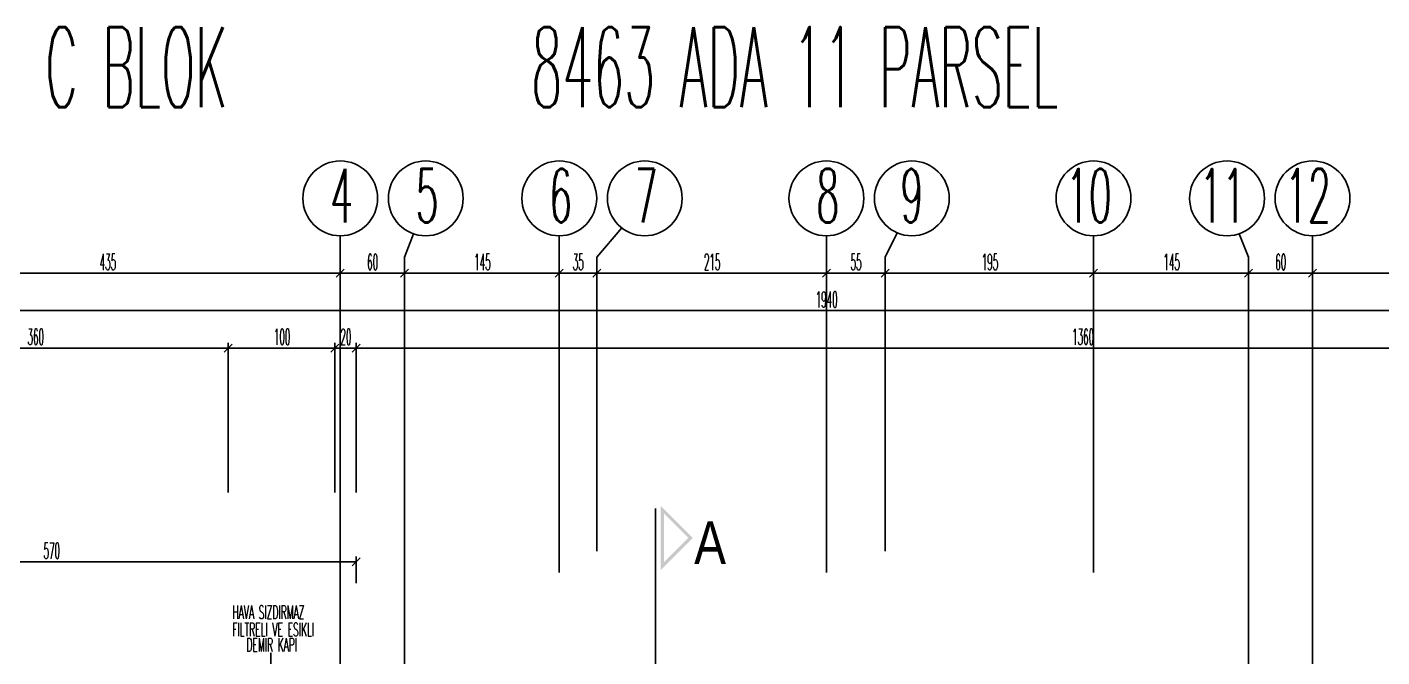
# Model space of a CAD drawing. Extents: x 78 to 306, y -397 to 18.
# Drawn here: x 271.1835 to 271.4371, y -396.4303 to -396.3125 of the extents above; entities that cross this region are included whole.
import ezdxf

# ---------------------------------------------------------------- set-up
doc = ezdxf.new("R2010")
doc.units = 0
doc.header["$LTSCALE"] = 0.5
doc.header["$MEASUREMENT"] = 0
doc.linetypes.add('DASHDOT2', pattern=[0.5, 0.25, -0.125, 0, -0.125])
doc.linetypes.add('DASHED', pattern=[0.75, 0.5, -0.25])
doc.layers.get('0').update_dxf_attribs({"linetype": 'CONTINUOUS'})
for name, color, linetype in [('AKS', 5, 'DASHDOT2'), ('KAPI', 1, 'CONTINUOUS'), ('KOLON', 4, 'CONTINUOUS'), ('OLCU', 31, 'CONTINUOUS'), ('TEFRIS', 11, 'CONTINUOUS')]:
    doc.layers.add(name, color=color, linetype=linetype)
doc.styles.add('MİMARİ YAZI', font='arial.ttf')
doc.styles.add('OLCU', font='romans.shx', dxfattribs={"width": 0.6, "height": 0.125})
doc.styles.add('OLCUIC', font='ROMANS.SHX', dxfattribs={"width": 0.4, "height": 0.15})

msp = doc.modelspace()

# ---------------------------------------------------------------- hatches: boundary and pattern name
at = {"layer": 'KAPI'}
h = msp.add_hatch(color=256, dxfattribs=at)
h.paths.add_polyline_path([(271.30214, -396.41408), (271.30214, -396.40208), (271.30814, -396.40808)])
h.paths.add_polyline_path([(271.30274, -396.41264), (271.3073, -396.40808), (271.30274, -396.40353)], flags=16)

# ---------------------------------------------------------------- linework, layer by layer
at = {"color": 0, "linetype": 'ByBlock'}
for p, q in [((271.24139, -396.35931), (271.24289, -396.35781)), ((271.24289, -396.35781), (271.24139, -396.35931)), ((271.25339, -396.35931), (271.25489, -396.35781)), ((271.25489, -396.35781), (271.25339, -396.35931)), ((271.28389, -396.35781), (271.28239, -396.35931)), ((271.28239, -396.35931), (271.28389, -396.35781)), ((271.29089, -396.35781), (271.28939, -396.35931)), ((271.28939, -396.35931), (271.29089, -396.35781)), ((271.33239, -396.35931), (271.33389, -396.35781)), ((271.33389, -396.35781), (271.33239, -396.35931)), ((271.34489, -396.35781), (271.34339, -396.35931)), ((271.34339, -396.35931), (271.34489, -396.35781)), ((271.38389, -396.35781), (271.38239, -396.35931)), ((271.38239, -396.35931), (271.38389, -396.35781)), ((271.41289, -396.35781), (271.41139, -396.35931)), ((271.41139, -396.35931), (271.41289, -396.35781)), ((271.42489, -396.35781), (271.42339, -396.35931)), ((271.42339, -396.35931), (271.42489, -396.35781)), ((271.22189, -396.37181), (271.22039, -396.37331)), ((271.22039, -396.37331), (271.22189, -396.37181)), ((271.24189, -396.37181), (271.24039, -396.37331)), ((271.24039, -396.37331), (271.24189, -396.37181)), ((271.24589, -396.37181), (271.24439, -396.37331)), ((271.24439, -396.37331), (271.24589, -396.37181)), ((271.24439, -396.41331), (271.24589, -396.41181))]:
    msp.add_line(p, q, dxfattribs=at)
at = {"layer": 'AKS'}
for p, q in [((271.24214, -396.35156), (271.24214, -396.83956)), ((271.25414, -396.35556), (271.25586, -396.35118)), ((271.28314, -396.83956), (271.28314, -396.35156)), ((271.29014, -396.35556), (271.29486, -396.35009)), ((271.33314, -396.83956), (271.33314, -396.35156)), ((271.34414, -396.35556), (271.34642, -396.35101)), ((271.38314, -396.83956), (271.38314, -396.35156)), ((271.41214, -396.35556), (271.41043, -396.35118)), ((271.42414, -396.35156), (271.42414, -396.83956)), ((271.25414, -396.35556), (271.25414, -396.83556)), ((271.29014, -396.83556), (271.29014, -396.35556)), ((271.34414, -396.83556), (271.34414, -396.35556)), ((271.41214, -396.35556), (271.41214, -396.83556))]:
    msp.add_line(p, q, dxfattribs=at)
at = {"layer": 'KAPI', "ltscale": 1.4}
msp.add_line((271.22914, -396.42956), (271.22914, -396.44556), dxfattribs=at)
at = {"layer": 'KOLON', "linetype": 'DASHED', "ltscale": 0.4}
msp.add_line((271.30114, -396.40256), (271.30114, -396.43408), dxfattribs=at)
at = {"layer": 'OLCU', "ltscale": 1.4}
for p, q in [((271.33314, -396.35856), (271.13814, -396.35856)), ((271.24214, -396.35856), (271.15514, -396.35856)), ((271.25414, -396.35856), (271.24214, -396.35856)), ((271.28314, -396.35856), (271.25414, -396.35856)), ((271.28314, -396.35856), (271.29014, -396.35856)), ((271.29014, -396.35856), (271.33314, -396.35856)), ((271.33314, -396.35856), (271.52814, -396.35856)), ((271.33314, -396.35856), (271.34414, -396.35856)), ((271.34414, -396.35856), (271.38314, -396.35856)), ((271.38314, -396.35856), (271.41214, -396.35856)), ((271.41214, -396.35856), (271.42414, -396.35856)), ((271.42414, -396.35856), (271.51114, -396.35856)), ((271.33314, -396.36556), (271.13814, -396.36556)), ((271.13914, -396.36556), (271.52714, -396.36556)), ((271.33314, -396.36556), (271.52814, -396.36556)), ((271.22114, -396.39956), (271.22114, -396.37156)), ((271.24114, -396.39956), (271.24114, -396.37156)), ((271.24514, -396.39956), (271.24514, -396.37156)), ((271.33314, -396.37256), (271.13814, -396.37256)), ((271.14914, -396.37256), (271.22114, -396.37256)), ((271.22114, -396.37256), (271.24114, -396.37256)), ((271.24114, -396.37256), (271.24514, -396.37256)), ((271.24514, -396.37256), (271.51714, -396.37256)), ((271.33314, -396.37256), (271.52814, -396.37256)), ((271.24514, -396.41156), (271.24514, -396.41656)), ((271.13114, -396.41256), (271.24514, -396.41256))]:
    msp.add_line(p, q, dxfattribs=at)
at = {"layer": 'TEFRIS'}
for centre in [(271.24214, -396.34456), (271.25814, -396.34456), (271.28314, -396.34456), (271.29914, -396.34456), (271.33314, -396.34456), (271.34914, -396.34456), (271.38314, -396.34456), (271.40814, -396.34456), (271.42414, -396.34456)]:
    msp.add_circle(centre, 0.007, dxfattribs=at)

# ---------------------------------------------------------------- texts
at = {"layer": 'KAPI'}
for s, height, style, width, p in [('A', 0.008, 'MİMARİ YAZI', 0.8, (271.30839, -396.41297)), ('HAVA SIZDIRMAZ ', 0.0025, 'OLCU', 0.5, (271.22193, -396.42323)), ('FILTRELI VE ESIKLI ', 0.0025, 'OLCU', 0.5, (271.22193, -396.42646)), (' DEMIR KAPI', 0.0025, 'OLCU', 0.5, (271.22372, -396.4293))]:
    msp.add_text(s, height=height, dxfattribs=dict(at, style=style, width=width)).set_placement(p)
at = {"layer": 'KOLON', "style": 'OLCU'}
for s, height, width, p in [('C BLOK', 0.015, 0.45, (271.18691, -396.32752)), ('8463 ADA 11 PARSEL', 0.015, 0.45, (271.27791, -396.32752)), ('4', 0.01, 0.5, (271.24025, -396.34904)), ('5', 0.01, 0.5, (271.25625, -396.34904)), ('6', 0.01, 0.5, (271.28125, -396.34904)), ('7', 0.01, 0.5, (271.29725, -396.34904)), ('8', 0.01, 0.5, (271.33125, -396.34904)), ('9', 0.01, 0.5, (271.34699, -396.34904)), ('10', 0.01, 0.5, (271.37799, -396.34904)), ('11', 0.01, 0.5, (271.40299, -396.34904)), ('12', 0.01, 0.5, (271.41899, -396.34904))]:
    msp.add_text(s, height=height, dxfattribs=dict(at, width=width)).set_placement(p)
at = {"layer": 'OLCU', "style": 'OLCUIC', "width": 0.4}
for s, p in [('435', (271.1971, -396.35796)), ('60', (271.24717, -396.35796)), ('145', (271.26722, -396.35796)), ('35', (271.28567, -396.35796)), ('215', (271.31022, -396.35796)), ('55', (271.33767, -396.35796)), ('195', (271.36222, -396.35796)), ('145', (271.39622, -396.35796)), ('60', (271.41717, -396.35796)), ('1940', (271.33114, -396.36496)), ('360', (271.1836, -396.37196)), ('100', (271.22972, -396.37196)), ('20', (271.24217, -396.37196)), ('1360', (271.37914, -396.37196)), ('570', (271.1866, -396.41196))]:
    msp.add_text(s, height=0.003, dxfattribs=at).set_placement(p)

doc.saveas('drawing.dxf')
